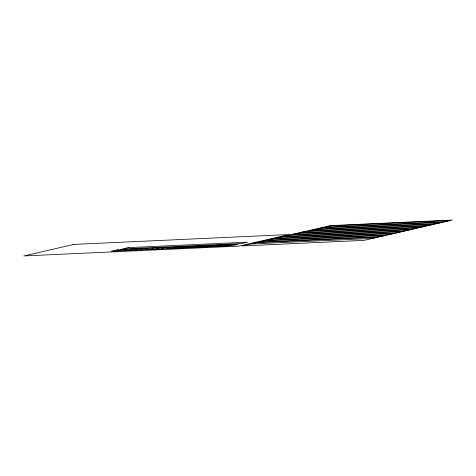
<?xml version="1.0" encoding="UTF-8"?>
<svg xmlns="http://www.w3.org/2000/svg" width="476" height="476" viewBox="0 0 476 476"><rect width="100%" height="100%" fill="white"/><g stroke="black" fill="none" stroke-linecap="round" stroke-linejoin="round"><path stroke-width="0.71" d="M151.065 249.37L153.7 248.163M156.301 249.132L158.954 247.925M145.68 249.614L148.589 248.401M161.37 248.9L164.476 247.669M140.17 249.87L143.49 248.633M134.565 250.126L138.332 248.871M166.291 248.674L170.301 247.407M128.889 250.388L133.107 249.109M123.177 250.65L127.824 249.353M117.441 250.911L122.51 249.597M171.11 248.454L176.358 247.127M175.918 248.234L182.51 246.848M180.82 248.008L188.567 246.568M185.884 247.776L194.363 246.3M196.415 247.294L205.043 245.812M201.687 247.05L210.255 245.574M191.114 247.538L199.825 246.05M206.893 246.812L215.682 245.324M212.094 246.574L221.376 245.063M217.353 246.33L227.278 244.795M222.679 246.086L233.299 244.515M73.929 244.402L23.8 255.951L239.053 246.086L289.182 234.537L73.929 244.402M117.173 249.84L111.295 251.191L232.276 245.652L238.155 244.295L117.173 249.84M128.145 247.633L122.272 248.984L241.671 243.516L247.544 242.159L128.145 247.633M330.368 225.63L242.23 245.943L364.063 240.356L452.2 220.049L330.368 225.63M256.957 242.629L251.078 243.98L372.059 238.44L377.938 237.084L256.957 242.629M264.983 240.779L259.111 242.129L380.086 236.59L385.965 235.233L264.983 240.779M273.016 238.928L267.137 240.279L388.118 234.739L393.997 233.383L273.016 238.928M281.042 237.078L275.17 238.428L396.145 232.889L402.024 231.532L281.042 237.078M289.075 235.227L283.196 236.578L404.178 231.038L410.056 229.682L289.075 235.227M297.107 233.377L291.229 234.727L412.21 229.188L418.083 227.831L297.107 233.377M305.134 231.526L299.261 232.877L420.243 227.338L426.115 225.981L305.134 231.526M314.749 229.599L308.876 230.955L428.269 225.481L434.148 224.131L314.749 229.599M322.782 227.748L316.903 229.105L436.302 223.631L442.174 222.28L322.782 227.748M330.808 225.904L324.935 227.254L444.328 221.786L450.207 220.43L330.808 225.904"/></g></svg>
